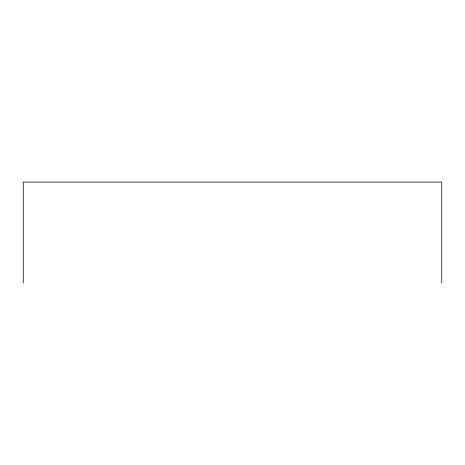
<?xml version="1.0" encoding="UTF-8"?>
<svg xmlns="http://www.w3.org/2000/svg" width="465" height="465" viewBox="0 0 465 465"><rect width="100%" height="100%" fill="white"/><g stroke="black" fill="none" stroke-linecap="round" stroke-linejoin="round"><path stroke-width="0.7" d="M441.75 282.912L441.75 182.088L23.25 182.088L23.25 282.912"/></g></svg>
